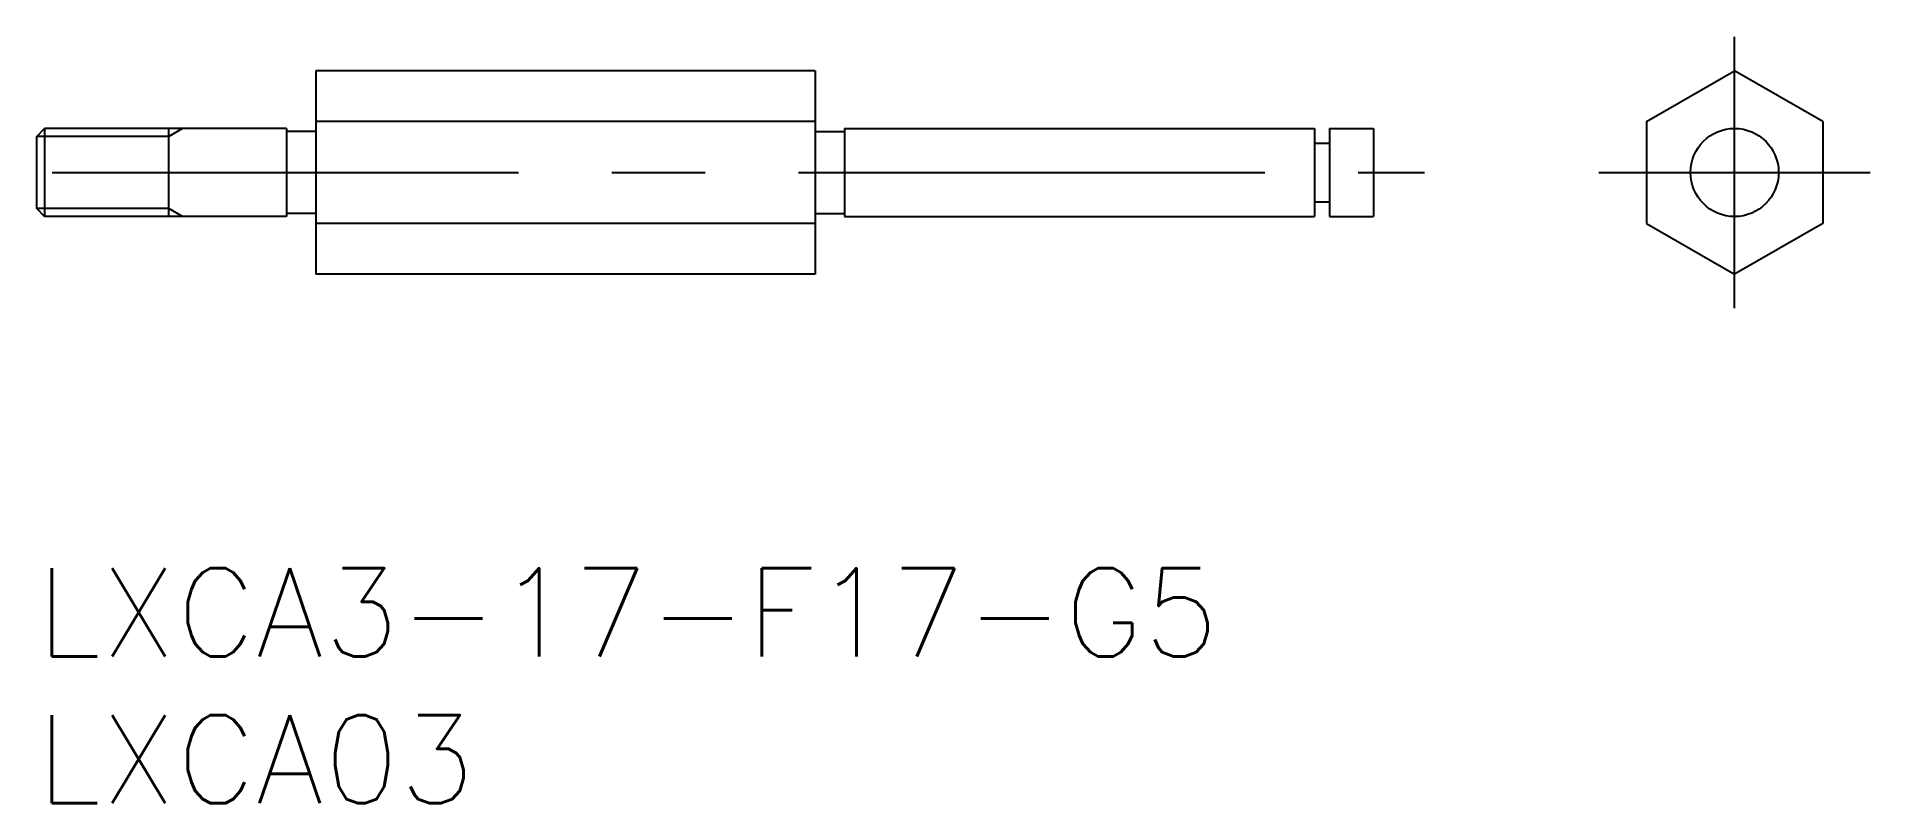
# Model space of a CAD drawing. Extents: x 0 to 62.4, y -8 to 18.1.
import ezdxf

# ---------------------------------------------------------------- set-up
doc = ezdxf.new("R2010")
doc.units = 0
doc.header["$LTSCALE"] = 0.5
doc.linetypes.add('CENTER', pattern=[50.8, 31.75, -6.35, 6.35, -6.35])
for name, color, linetype in [('MSM_CENTER', 1, 'CENTER'), ('MSM_CONTINUOUS', 7, 'CONTINUOUS'), ('MSM_NARROW', 5, 'CONTINUOUS'), ('MSM_PART_NUMBER', 7, 'CONTINUOUS')]:
    doc.layers.add(name, color=color, linetype=linetype)
doc.styles.get("Standard").update_dxf_attribs({"font": 'txt.shx', "height": 3, "bigfont": 'bigfont.shx'})

# ---------------------------------------------------------------- blocks, each defined once
blk = doc.blocks.new('*U9')
at = {"layer": 'MSM_PART_NUMBER'}
blk.add_text('LXCA3-17-F17-G5', height=3, dxfattribs=at).set_placement((0, -3))
blk = doc.blocks.new('*U10')
at = {"layer": 'MSM_PART_NUMBER'}
blk.add_text('LXCA03', height=3, dxfattribs=at).set_placement((0, -8))

msp = doc.modelspace()

# ---------------------------------------------------------------- linework, layer by layer
at = {"layer": 'MSM_CENTER'}
for p, q in [((57.793, 8.843), (57.793, 18.085)), ((0.531, 13.464), (47.238, 13.464)), ((53.173, 13.464), (62.414, 13.464))]:
    msp.add_line(p, q, dxfattribs=at)
at = {"layer": 'MSM_CONTINUOUS'}
for p, q in [((9.5, 16.928), (9.5, 10)), ((26.5, 16.928), (9.5, 16.928)), ((26.5, 16.928), (26.5, 10)), ((54.793, 15.196), (57.793, 16.928)), ((60.793, 15.196), (57.793, 16.928)), ((26.5, 15.196), (9.5, 15.196)), ((54.793, 15.196), (54.793, 11.732)), ((60.793, 15.196), (60.793, 11.732)), ((0, 14.694), (0.27, 14.964)), ((0, 12.235), (0, 14.694)), ((0.27, 14.964), (0.27, 11.964)), ((8.5, 14.964), (0.27, 14.964)), ((4.5, 11.964), (4.5, 14.964)), ((8.5, 14.964), (8.5, 11.964)), ((9.5, 14.864), (8.5, 14.864)), ((26.5, 14.864), (27.5, 14.864)), ((27.5, 14.964), (43.5, 14.964)), ((27.5, 14.964), (27.5, 11.964)), ((43.5, 14.964), (43.5, 11.964)), ((43.5, 14.464), (44, 14.464)), ((44, 14.964), (45.5, 14.964)), ((44, 14.964), (44, 14.464)), ((44, 14.464), (44, 12.464)), ((45.5, 14.964), (45.5, 11.964)), ((0.27, 11.964), (0, 12.235)), ((8.5, 11.964), (0.27, 11.964)), ((9.5, 12.064), (8.5, 12.064)), ((26.5, 12.064), (27.5, 12.064)), ((27.5, 11.964), (43.5, 11.964)), ((43.5, 12.464), (44, 12.464)), ((44, 12.464), (44, 11.964)), ((44, 11.964), (45.5, 11.964)), ((26.5, 11.732), (9.5, 11.732)), ((54.793, 11.732), (57.793, 10)), ((60.793, 11.732), (57.793, 10)), ((26.5, 10), (9.5, 10))]:
    msp.add_line(p, q, dxfattribs=at)
msp.add_circle((57.793, 13.464), 1.5, dxfattribs=at)
at = {"layer": 'MSM_NARROW'}
for p, q in [((4.5, 14.694), (0, 14.694)), ((4.969, 14.964), (4.5, 14.694)), ((4.5, 12.235), (0, 12.235)), ((4.969, 11.964), (4.5, 12.235))]:
    msp.add_line(p, q, dxfattribs=at)

# ---------------------------------------------------------------- block references
at = {"layer": 'MSM_CONTINUOUS'}
for name in ['*U9', '*U10']:
    msp.add_blockref(name, (0, 0), dxfattribs=at)

doc.saveas('drawing.dxf')
